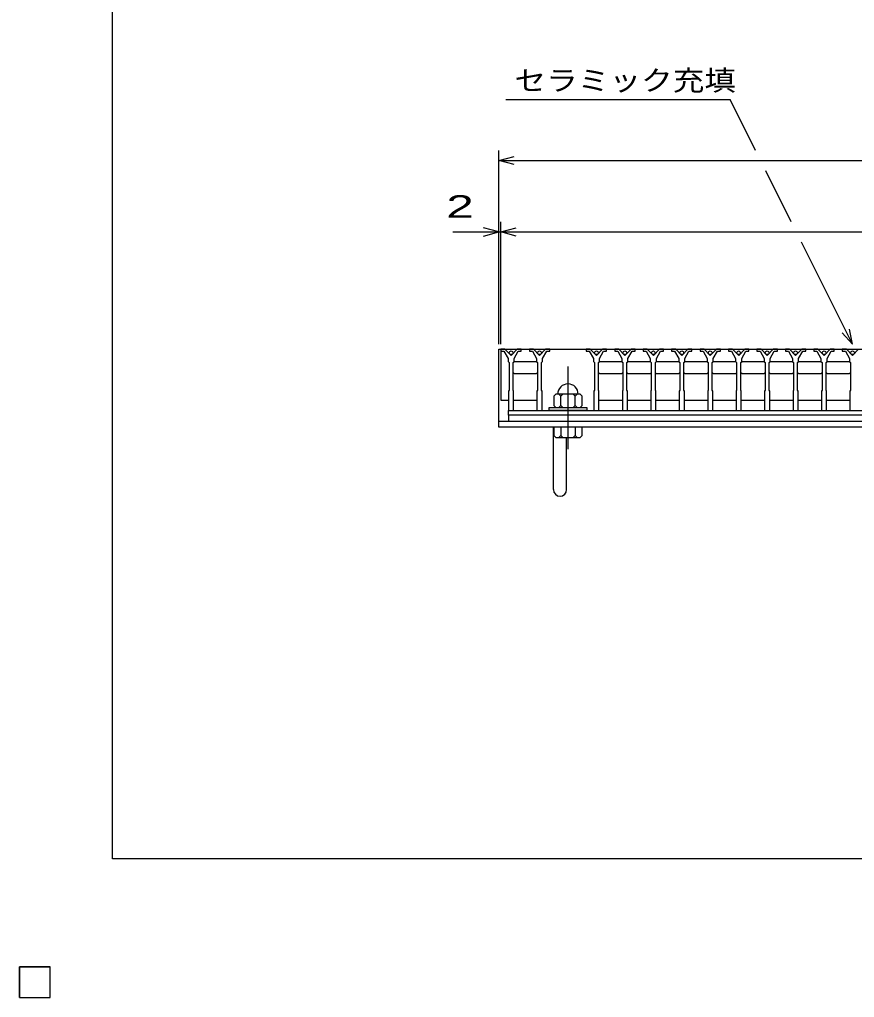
# Model space of a CAD drawing. Units: millimetres, scale not verified. Extents: x -1820 to 1731, y -1282 to 1054.
# Drawn here: x -1820 to -1001, y -1282 to -324 of the extents above; entities that cross this region are included whole.
import ezdxf
from ezdxf.enums import TextEntityAlignment as Align

# ---------------------------------------------------------------- set-up
doc = ezdxf.new("R2010")
doc.units = ezdxf.units.MM
doc.header["$LTSCALE"] = 10
doc.linetypes.add('CHAIN', pattern=[18.5, 12, -1.5, 3.5, -1.5])
for name, color, linetype, lineweight in [('0_2', 150, 'Continuous', 25), ('16', 3, 'Continuous', 25), ('19', 6, 'Continuous', 25), ('22', 2, 'Continuous', 25)]:
    doc.layers.add(name, color=color, linetype=linetype, lineweight=lineweight)
doc.styles.add('ベクトル', font='')
doc.styles.get('ベクトル').set_extended_font_data('ベクトル')

msp = doc.modelspace()

# ---------------------------------------------------------------- linework, layer by layer
at = {"layer": '0_2'}
for p, q in [((-1729, -1146.5), (-1729, 1053.5)), ((1731, -1146.5), (-1729, -1146.5))]:
    msp.add_line(p, q, dxfattribs=at)
at = {"layer": '16'}
for p, q in [((-1348, -647), (-1348, -649)), ((-1344, -647), (-1348, -647)), ((-1348, -647), (-352, -647)), ((-1348, -647), (-1348, -697)), ((-1348, -649), (-1345, -649)), ((-1345, -649), (-1341, -656)), ((-1338, -653), (-1344, -647)), ((-1332, -647), (-1338, -653)), ((-1335, -656), (-1331, -649)), ((-1328, -647), (-1332, -647)), ((-1331, -649), (-1328, -649)), ((-1328, -649), (-1328, -647)), ((-1320.1, -647), (-1320.1, -649)), ((-1316.1, -647), (-1320.1, -647)), ((-1320.1, -649), (-1317.1, -649)), ((-1317.1, -649), (-1313.1, -656)), ((-1310.1, -653), (-1316.1, -647)), ((-1304.1, -647), (-1310.1, -653)), ((-1307.1, -656), (-1303.1, -649)), ((-1300.1, -647), (-1304.1, -647)), ((-1303.1, -649), (-1300.1, -649)), ((-1300.1, -649), (-1300.1, -647)), ((-1264.3, -647), (-1264.3, -649)), ((-1260.3, -647), (-1264.3, -647)), ((-1264.3, -649), (-1261.3, -649)), ((-1261.3, -649), (-1257.3, -656)), ((-1254.3, -653), (-1260.3, -647)), ((-1248.3, -647), (-1254.3, -653)), ((-1251.3, -656), (-1247.3, -649)), ((-1244.3, -647), (-1248.3, -647)), ((-1247.3, -649), (-1244.3, -649)), ((-1244.3, -649), (-1244.3, -647)), ((-1236.4, -647), (-1236.4, -649)), ((-1232.4, -647), (-1236.4, -647)), ((-1236.4, -649), (-1233.4, -649)), ((-1233.4, -649), (-1229.4, -656)), ((-1226.4, -653), (-1232.4, -647)), ((-1220.4, -647), (-1226.4, -653)), ((-1223.4, -656), (-1219.4, -649)), ((-1216.4, -647), (-1220.4, -647)), ((-1219.4, -649), (-1216.4, -649)), ((-1216.4, -649), (-1216.4, -647)), ((-1208.5, -647), (-1208.5, -649)), ((-1204.5, -647), (-1208.5, -647)), ((-1208.5, -649), (-1205.5, -649)), ((-1205.5, -649), (-1201.5, -656)), ((-1198.5, -653), (-1204.5, -647)), ((-1192.5, -647), (-1198.5, -653)), ((-1195.5, -656), (-1191.5, -649)), ((-1188.5, -647), (-1192.5, -647)), ((-1191.5, -649), (-1188.5, -649)), ((-1188.5, -649), (-1188.5, -647)), ((-1180.6, -647), (-1180.6, -649)), ((-1176.6, -647), (-1180.6, -647)), ((-1180.6, -649), (-1177.6, -649)), ((-1177.6, -649), (-1173.6, -656)), ((-1170.6, -653), (-1176.6, -647)), ((-1164.6, -647), (-1170.6, -653)), ((-1167.6, -656), (-1163.6, -649)), ((-1160.6, -647), (-1164.6, -647)), ((-1163.6, -649), (-1160.6, -649)), ((-1160.6, -649), (-1160.6, -647)), ((-1152.7, -647), (-1152.7, -649)), ((-1148.7, -647), (-1152.7, -647)), ((-1152.7, -649), (-1149.7, -649)), ((-1149.7, -649), (-1145.7, -656)), ((-1142.7, -653), (-1148.7, -647)), ((-1136.7, -647), (-1142.7, -653)), ((-1139.7, -656), (-1135.7, -649)), ((-1132.7, -647), (-1136.7, -647)), ((-1135.7, -649), (-1132.7, -649)), ((-1132.7, -649), (-1132.7, -647)), ((-1124.8, -647), (-1124.8, -649)), ((-1120.8, -647), (-1124.8, -647)), ((-1124.8, -649), (-1121.8, -649)), ((-1121.8, -649), (-1117.8, -656)), ((-1114.8, -653), (-1120.8, -647)), ((-1108.8, -647), (-1114.8, -653)), ((-1111.8, -656), (-1107.8, -649)), ((-1104.8, -647), (-1108.8, -647)), ((-1107.8, -649), (-1104.8, -649)), ((-1104.8, -649), (-1104.8, -647)), ((-1096.9, -647), (-1096.9, -649)), ((-1092.9, -647), (-1096.9, -647)), ((-1096.9, -649), (-1093.9, -649)), ((-1093.9, -649), (-1089.9, -656)), ((-1086.9, -653), (-1092.9, -647)), ((-1080.9, -647), (-1086.9, -653)), ((-1083.9, -656), (-1079.9, -649)), ((-1076.9, -647), (-1080.9, -647)), ((-1079.9, -649), (-1076.9, -649)), ((-1076.9, -649), (-1076.9, -647)), ((-1069, -647), (-1069, -649)), ((-1065, -647), (-1069, -647)), ((-1069, -649), (-1066, -649)), ((-1066, -649), (-1062, -656)), ((-1059, -653), (-1065, -647)), ((-1053, -647), (-1059, -653)), ((-1056, -656), (-1052, -649)), ((-1049, -647), (-1053, -647)), ((-1052, -649), (-1049, -649)), ((-1049, -649), (-1049, -647)), ((-1041.1, -647), (-1041.1, -649)), ((-1037.1, -647), (-1041.1, -647)), ((-1041.1, -649), (-1038.1, -649)), ((-1038.1, -649), (-1034.1, -656)), ((-1031.1, -653), (-1037.1, -647)), ((-1025.1, -647), (-1031.1, -653)), ((-1028.1, -656), (-1024.1, -649)), ((-1021.1, -647), (-1025.1, -647)), ((-1024.1, -649), (-1021.1, -649)), ((-1021.1, -649), (-1021.1, -647)), ((-1013.2, -647), (-1013.2, -649)), ((-1009.2, -647), (-1013.2, -647)), ((-1013.2, -649), (-1010.2, -649)), ((-1010.2, -649), (-1006.2, -656)), ((-1003.2, -653), (-1009.2, -647)), ((-997.2, -647), (-1003.2, -653)), ((-1341, -656), (-1341, -659)), ((-1341, -659), (-1340, -660)), ((-1340, -660), (-1340, -687)), ((-1336, -660), (-1335, -659)), ((-1336, -687), (-1336, -660)), ((-1335.75, -660), (-1334.75, -659)), ((-1335, -659), (-1335, -656)), ((-1334.75, -659), (-1313.35, -659)), ((-1313.35, -659), (-1312.35, -660)), ((-1313.1, -656), (-1313.1, -659)), ((-1313.1, -659), (-1312.1, -660)), ((-1312.1, -660), (-1312.1, -687)), ((-1308.1, -660), (-1307.1, -659)), ((-1308.1, -687), (-1308.1, -660)), ((-1307.1, -659), (-1307.1, -656)), ((-1257.3, -656), (-1257.3, -659)), ((-1257.3, -659), (-1256.3, -660)), ((-1256.3, -660), (-1256.3, -687)), ((-1252.3, -660), (-1251.3, -659)), ((-1252.3, -687), (-1252.3, -660)), ((-1252.05, -660), (-1251.05, -659)), ((-1251.3, -659), (-1251.3, -656)), ((-1251.05, -659), (-1229.65, -659)), ((-1229.65, -659), (-1228.65, -660)), ((-1229.4, -656), (-1229.4, -659)), ((-1229.4, -659), (-1228.4, -660)), ((-1228.4, -660), (-1228.4, -687)), ((-1224.4, -660), (-1223.4, -659)), ((-1224.4, -687), (-1224.4, -660)), ((-1224.15, -660), (-1223.15, -659)), ((-1223.4, -659), (-1223.4, -656)), ((-1223.15, -659), (-1201.75, -659)), ((-1201.75, -659), (-1200.75, -660)), ((-1201.5, -656), (-1201.5, -659)), ((-1201.5, -659), (-1200.5, -660)), ((-1200.5, -660), (-1200.5, -687)), ((-1196.5, -660), (-1195.5, -659)), ((-1196.5, -687), (-1196.5, -660)), ((-1196.25, -660), (-1195.25, -659)), ((-1195.5, -659), (-1195.5, -656)), ((-1195.25, -659), (-1173.85, -659)), ((-1173.85, -659), (-1172.85, -660)), ((-1173.6, -656), (-1173.6, -659)), ((-1173.6, -659), (-1172.6, -660)), ((-1172.6, -660), (-1172.6, -687)), ((-1168.6, -660), (-1167.6, -659)), ((-1168.6, -687), (-1168.6, -660)), ((-1168.35, -660), (-1167.35, -659)), ((-1167.6, -659), (-1167.6, -656)), ((-1167.35, -659), (-1145.95, -659)), ((-1145.95, -659), (-1144.95, -660)), ((-1145.7, -656), (-1145.7, -659)), ((-1145.7, -659), (-1144.7, -660)), ((-1144.7, -660), (-1144.7, -687)), ((-1140.7, -660), (-1139.7, -659)), ((-1140.7, -687), (-1140.7, -660)), ((-1140.45, -660), (-1139.45, -659)), ((-1139.7, -659), (-1139.7, -656)), ((-1139.45, -659), (-1118.05, -659)), ((-1118.05, -659), (-1117.05, -660)), ((-1117.8, -656), (-1117.8, -659)), ((-1117.8, -659), (-1116.8, -660)), ((-1116.8, -660), (-1116.8, -687)), ((-1112.8, -660), (-1111.8, -659)), ((-1112.8, -687), (-1112.8, -660)), ((-1112.55, -660), (-1111.55, -659)), ((-1111.8, -659), (-1111.8, -656)), ((-1111.55, -659), (-1090.15, -659)), ((-1090.15, -659), (-1089.15, -660)), ((-1089.9, -656), (-1089.9, -659)), ((-1089.9, -659), (-1088.9, -660)), ((-1088.9, -660), (-1088.9, -687)), ((-1084.9, -660), (-1083.9, -659)), ((-1084.9, -687), (-1084.9, -660)), ((-1084.65, -660), (-1083.65, -659)), ((-1083.9, -659), (-1083.9, -656)), ((-1083.65, -659), (-1062.25, -659)), ((-1062.25, -659), (-1061.25, -660)), ((-1062, -656), (-1062, -659)), ((-1062, -659), (-1061, -660)), ((-1061, -660), (-1061, -687)), ((-1057, -660), (-1056, -659)), ((-1057, -687), (-1057, -660)), ((-1056.75, -660), (-1055.75, -659)), ((-1056, -659), (-1056, -656)), ((-1055.75, -659), (-1034.35, -659)), ((-1034.35, -659), (-1033.35, -660)), ((-1034.1, -656), (-1034.1, -659)), ((-1034.1, -659), (-1033.1, -660)), ((-1033.1, -660), (-1033.1, -687)), ((-1029.1, -660), (-1028.1, -659)), ((-1029.1, -687), (-1029.1, -660)), ((-1028.85, -660), (-1027.85, -659)), ((-1028.1, -659), (-1028.1, -656)), ((-1027.85, -659), (-1006.45, -659)), ((-1006.45, -659), (-1005.45, -660)), ((-1006.2, -656), (-1006.2, -659)), ((-1006.2, -659), (-1005.2, -660)), ((-1005.2, -660), (-1005.2, -687)), ((-1334.75, -671), (-1335.75, -670)), ((-1313.35, -671), (-1334.75, -671)), ((-1312.35, -670), (-1313.35, -671)), ((-1251.05, -671), (-1252.05, -670)), ((-1229.65, -671), (-1251.05, -671)), ((-1228.65, -670), (-1229.65, -671)), ((-1223.15, -671), (-1224.15, -670)), ((-1201.75, -671), (-1223.15, -671)), ((-1200.75, -670), (-1201.75, -671)), ((-1195.25, -671), (-1196.25, -670)), ((-1173.85, -671), (-1195.25, -671)), ((-1172.85, -670), (-1173.85, -671)), ((-1167.35, -671), (-1168.35, -670)), ((-1145.95, -671), (-1167.35, -671)), ((-1144.95, -670), (-1145.95, -671)), ((-1139.45, -671), (-1140.45, -670)), ((-1118.05, -671), (-1139.45, -671)), ((-1117.05, -670), (-1118.05, -671)), ((-1111.55, -671), (-1112.55, -670)), ((-1090.15, -671), (-1111.55, -671)), ((-1089.15, -670), (-1090.15, -671)), ((-1083.65, -671), (-1084.65, -670)), ((-1062.25, -671), (-1083.65, -671)), ((-1061.25, -670), (-1062.25, -671)), ((-1055.75, -671), (-1056.75, -670)), ((-1034.35, -671), (-1055.75, -671)), ((-1033.35, -670), (-1034.35, -671)), ((-1027.85, -671), (-1028.85, -670)), ((-1006.45, -671), (-1027.85, -671)), ((-1005.45, -670), (-1006.45, -671)), ((-1340, -687), (-1340.5, -688)), ((-1340.5, -688), (-1340.5, -707)), ((-1335.5, -688), (-1336, -687)), ((-1335.5, -707), (-1335.5, -688)), ((-1312.1, -687), (-1312.6, -688)), ((-1312.6, -688), (-1312.6, -707)), ((-1307.6, -688), (-1308.1, -687)), ((-1307.6, -707), (-1307.6, -688)), ((-1256.3, -687), (-1256.8, -688)), ((-1256.8, -688), (-1256.8, -707)), ((-1251.8, -688), (-1252.3, -687)), ((-1251.8, -707), (-1251.8, -688)), ((-1228.4, -687), (-1228.9, -688)), ((-1228.9, -688), (-1228.9, -707)), ((-1223.9, -688), (-1224.4, -687)), ((-1223.9, -707), (-1223.9, -688)), ((-1200.5, -687), (-1201, -688)), ((-1201, -688), (-1201, -707)), ((-1196, -688), (-1196.5, -687)), ((-1196, -707), (-1196, -688)), ((-1172.6, -687), (-1173.1, -688)), ((-1173.1, -688), (-1173.1, -707)), ((-1168.1, -688), (-1168.6, -687)), ((-1168.1, -707), (-1168.1, -688)), ((-1144.7, -687), (-1145.2, -688)), ((-1145.2, -688), (-1145.2, -707)), ((-1140.2, -688), (-1140.7, -687)), ((-1140.2, -707), (-1140.2, -688)), ((-1116.8, -687), (-1117.3, -688)), ((-1117.3, -688), (-1117.3, -707)), ((-1112.3, -688), (-1112.8, -687)), ((-1112.3, -707), (-1112.3, -688)), ((-1088.9, -687), (-1089.4, -688)), ((-1089.4, -688), (-1089.4, -707)), ((-1084.4, -688), (-1084.9, -687)), ((-1084.4, -707), (-1084.4, -688)), ((-1061, -687), (-1061.5, -688)), ((-1061.5, -688), (-1061.5, -707)), ((-1056.5, -688), (-1057, -687)), ((-1056.5, -707), (-1056.5, -688)), ((-1033.1, -687), (-1033.6, -688)), ((-1033.6, -688), (-1033.6, -707)), ((-1028.6, -688), (-1029.1, -687)), ((-1028.6, -707), (-1028.6, -688)), ((-1005.2, -687), (-1005.7, -688)), ((-1005.7, -688), (-1005.7, -707)), ((-1348, -697), (-1340.5, -697)), ((-1335.5, -697), (-1312.6, -697)), ((-1294.2, -691), (-1296.2, -693)), ((-1296.2, -693), (-1296.2, -702)), ((-1270.2, -691), (-1294.2, -691)), ((-1289.2, -693), (-1291.2, -691)), ((-1287.2, -691), (-1289.2, -693)), ((-1289.2, -702), (-1289.2, -693)), ((-1275.2, -693), (-1277.2, -691)), ((-1273.2, -691), (-1275.2, -693)), ((-1275.2, -702), (-1275.2, -693)), ((-1268.2, -693), (-1270.2, -691)), ((-1268.2, -702), (-1268.2, -693)), ((-1251.8, -697), (-1228.9, -697)), ((-1223.9, -697), (-1201, -697)), ((-1196, -697), (-1173.1, -697)), ((-1168.1, -697), (-1145.2, -697)), ((-1140.2, -697), (-1117.3, -697)), ((-1112.3, -697), (-1089.4, -697)), ((-1084.4, -697), (-1061.5, -697)), ((-1056.5, -697), (-1033.6, -697)), ((-1028.6, -697), (-1005.7, -697)), ((-1340.5, -707), (-1335.5, -707)), ((-1340.5, -707), (-359.5, -707)), ((-1340.5, -711.5), (-1340.5, -707)), ((-1312.6, -707), (-1307.6, -707)), ((-1300.7, -707), (-1300.7, -704)), ((-1300.7, -704), (-1263.7, -704)), ((-1263.7, -707), (-1300.7, -707)), ((-1296.2, -702), (-1294.2, -704)), ((-1291.2, -704), (-1289.2, -702)), ((-1289.2, -702), (-1287.2, -704)), ((-1277.2, -704), (-1275.2, -702)), ((-1275.2, -702), (-1273.2, -704)), ((-1270.2, -704), (-1268.2, -702)), ((-1263.7, -704), (-1263.7, -707)), ((-1256.8, -707), (-1251.8, -707)), ((-1228.9, -707), (-1223.9, -707)), ((-1201, -707), (-1196, -707)), ((-1173.1, -707), (-1168.1, -707)), ((-1145.2, -707), (-1140.2, -707)), ((-1117.3, -707), (-1112.3, -707)), ((-1089.4, -707), (-1084.4, -707)), ((-1061.5, -707), (-1056.5, -707)), ((-1033.6, -707), (-1028.6, -707)), ((-1005.7, -707), (-1000.7, -707)), ((-359.5, -711.5), (-1340.5, -711.5)), ((-1340.5, -711.5), (-1340.5, -717.5)), ((-1340.5, -717.5), (-359.5, -717.5)), ((-1820, -1252.5), (-1790, -1252.5)), ((-1820, -1282.5), (-1820, -1252.5)), ((-1820, -1252.5), (-1790, -1252.5)), ((-1820, -1282.5), (-1820, -1252.5)), ((-1820, -1252.5), (-1790, -1252.5)), ((-1820, -1282.5), (-1820, -1252.5)), ((-1820, -1252.5), (-1790, -1252.5)), ((-1820, -1282.5), (-1820, -1252.5)), ((-1820, -1252.5), (-1790, -1252.5)), ((-1820, -1282.5), (-1820, -1252.5)), ((-1790, -1282.5), (-1790, -1252.5)), ((-1790, -1282.5), (-1790, -1252.5)), ((-1790, -1282.5), (-1790, -1252.5)), ((-1790, -1282.5), (-1790, -1252.5)), ((-1790, -1282.5), (-1790, -1252.5)), ((-1820, -1282.5), (-1790, -1282.5)), ((-1820, -1282.5), (-1790, -1282.5)), ((-1820, -1282.5), (-1790, -1282.5)), ((-1820, -1282.5), (-1790, -1282.5)), ((-1820, -1282.5), (-1790, -1282.5))]:
    msp.add_line(p, q, dxfattribs=at)
at = {"layer": '16', "linetype": 'CHAIN'}
msp.add_line((-1282.2, -664), (-1282.2, -745), dxfattribs=at)
at = {"layer": '16'}
for centre in [(-1338, -650.5), (-1310.1, -650.5), (-1254.3, -650.5), (-1226.4, -650.5), (-1198.5, -650.5), (-1170.6, -650.5), (-1142.7, -650.5), (-1114.8, -650.5), (-1086.9, -650.5), (-1059, -650.5), (-1031.1, -650.5), (-1003.2, -650.5)]:
    msp.add_circle(centre, 1.8, dxfattribs=at)
msp.add_arc((-1282.2, -691), 10, 0, 180, dxfattribs=at)
at = {"layer": '19'}
for p, q in [((-1350, -717.5), (-1350, -647)), ((-1350, -647), (-1348, -647)), ((-1350, -717.5), (-350, -717.5)), ((-1350, -723.5), (-1350, -717.5)), ((-350, -723.5), (-1350, -723.5)), ((-1296.5, -784.61), (-1296.5, -723.5)), ((-1296.2, -723.5), (-1296.2, -731.5)), ((-1268.2, -723.5), (-1296.2, -723.5)), ((-1289.2, -723.5), (-1289.2, -731.5)), ((-1275.2, -723.5), (-1275.2, -731.5)), ((-1268.2, -731.5), (-1268.2, -723.5)), ((-1296.2, -731.5), (-1294.2, -733.5)), ((-1294.2, -733.5), (-1270.2, -733.5)), ((-1289.2, -731.5), (-1291.2, -733.5)), ((-1287.2, -733.5), (-1289.2, -731.5)), ((-1283.5, -784.61), (-1283.5, -733.5)), ((-1275.2, -731.5), (-1277.2, -733.5)), ((-1273.2, -733.5), (-1275.2, -731.5)), ((-1270.2, -733.5), (-1268.2, -731.5))]:
    msp.add_line(p, q, dxfattribs=at)
msp.add_arc((-1290, -784.61), 6.5, 180, 0, dxfattribs=at)
at = {"layer": '22', "color": 4}
for p, q in [((-1343.2, -402), (-1123.2, -402)), ((-1098.2, -452), (-1123.2, -402)), ((-1350, -642), (-1350, -452)), ((-1350, -462), (-1335, -458)), ((-1335, -466), (-1350, -462)), ((-1350, -462), (-350, -462)), ((-1063.2, -522), (-1088.2, -472)), ((-1350, -642), (-1350, -522)), ((-1348, -642), (-1348, -522)), ((-1395, -532), (-1350, -532)), ((-1350, -532), (-1365, -528)), ((-1365, -536), (-1350, -532)), ((-1350, -532), (-1348, -532)), ((-1348, -532), (-1333, -528)), ((-1333, -536), (-1348, -532)), ((-1348, -532), (-352, -532)), ((-1003.2, -642), (-1053.2, -542)), ((-1003.2, -642), (-1013.2, -631)), ((-1003.2, -642), (-1006.2, -627.4))]:
    msp.add_line(p, q, dxfattribs=at)
at = {"layer": '22'}
for p, q in [((-1790, -1252.5), (-1820, -1252.5)), ((-1820, -1252.5), (-1820, -1282.5)), ((-1790, -1252.5), (-1820, -1252.5)), ((-1820, -1252.5), (-1820, -1282.5)), ((-1790, -1252.5), (-1820, -1252.5)), ((-1820, -1252.5), (-1820, -1282.5)), ((-1790, -1282.5), (-1790, -1252.5)), ((-1790, -1282.5), (-1790, -1252.5)), ((-1790, -1282.5), (-1790, -1252.5)), ((-1820, -1282.5), (-1790, -1282.5)), ((-1820, -1282.5), (-1790, -1282.5)), ((-1820, -1282.5), (-1790, -1282.5))]:
    msp.add_line(p, q, dxfattribs=at)

# ---------------------------------------------------------------- texts
at = {"layer": '22', "style": 'ベクトル'}
for s, height, width, p in [('セラミック充填', 19.79, 1.15, (-1334.7, -383.5)), (' 2 ', 21.99, 1.65, (-1415, -507))]:
    msp.add_text(s, height=height, dxfattribs=dict(at, width=width)).set_placement(p, align=Align.MIDDLE_LEFT)

doc.saveas('drawing.dxf')
